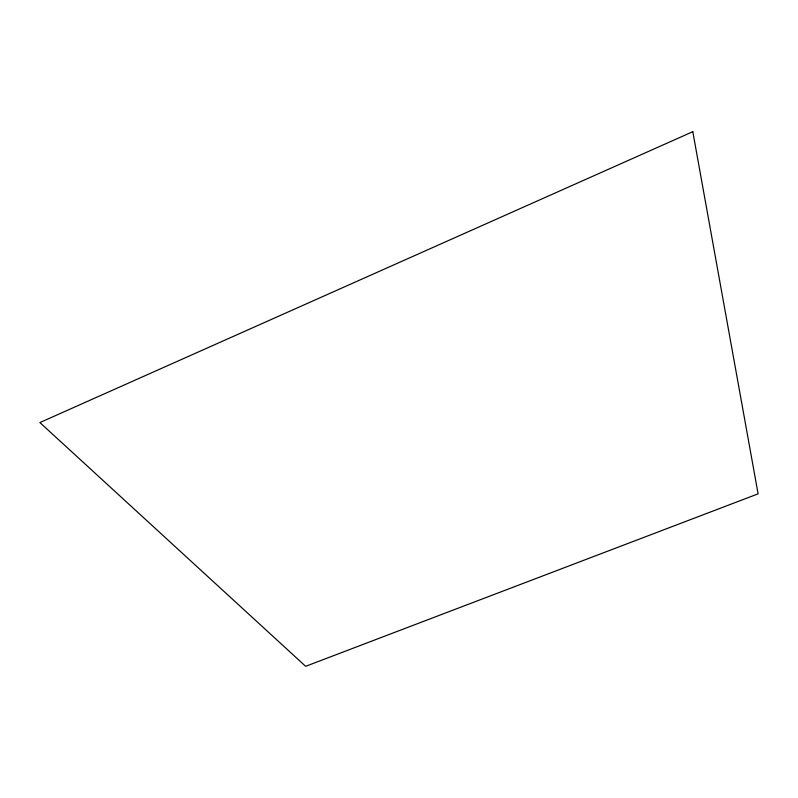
<?xml version="1.0" encoding="UTF-8"?>
<svg xmlns="http://www.w3.org/2000/svg" width="798" height="798" viewBox="0 0 798 798"><rect width="100%" height="100%" fill="white"/><g stroke="black" fill="none" stroke-linecap="round" stroke-linejoin="round"><path stroke-width="1.2" d="M692.804 131.69L39.9 422.561L305.644 666.31L758.1 493.842L692.804 131.69"/></g></svg>
